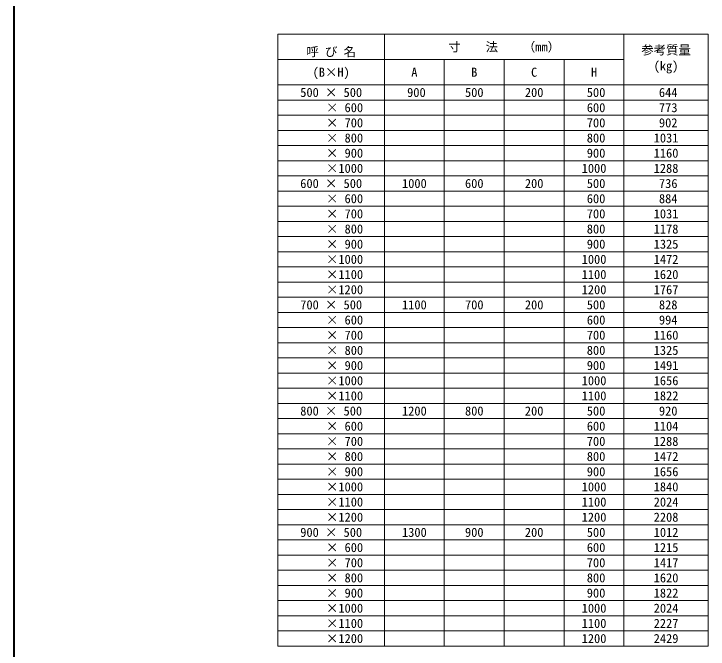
# Model space of a CAD drawing. Units: millimetres, scale not verified. Extents: x 3819 to 56619, y -16688 to 1396.
# Drawn here: x 46419 to 51635, y -12730 to -7956 of the extents above; entities that cross this region are included whole.
import ezdxf
from ezdxf.enums import TextEntityAlignment as Align

# ---------------------------------------------------------------- set-up
doc = ezdxf.new("R2010")
doc.units = ezdxf.units.MM
doc.header["$LTSCALE"] = 50
for name, color, linetype, lineweight in [('Defpoints_3', 8, 'Continuous', 0), ('図枠', 5, 'Continuous', 5), ('寸法表', 30, 'Continuous', 20)]:
    doc.layers.add(name, color=color, linetype=linetype, lineweight=lineweight)
doc.styles.add('ＭＳ ゴシック', font='')
doc.styles.get('ＭＳ ゴシック').set_extended_font_data('MS Gothic')

msp = doc.modelspace()

# ---------------------------------------------------------------- linework, layer by layer
at = {"layer": 'Defpoints_3'}
for p, q in [((48402.93, -8299.49), (49202.93, -8299.49)), ((49202.93, -8603.49), (50552.93, -8603.49)), ((49202.93, -8717.49), (50552.93, -8717.49)), ((49202.93, -8831.49), (50552.93, -8831.49)), ((49202.93, -8945.49), (50552.93, -8945.49)), ((49202.93, -9059.49), (50552.93, -9059.49)), ((49202.93, -9287.49), (50552.93, -9287.49)), ((49202.93, -9401.49), (50552.93, -9401.49)), ((49202.93, -9515.49), (50552.93, -9515.49)), ((49202.93, -9629.49), (50552.93, -9629.49)), ((49202.93, -9743.49), (50552.93, -9743.49)), ((49202.93, -9857.49), (50552.93, -9857.49)), ((49202.93, -9971.49), (50552.93, -9971.49)), ((49202.93, -10199.49), (50552.93, -10199.49)), ((49202.93, -10313.49), (50552.93, -10313.49)), ((49202.93, -10427.49), (50552.93, -10427.49)), ((49202.93, -10541.49), (50552.93, -10541.49)), ((49202.93, -10655.49), (50552.93, -10655.49)), ((49202.93, -10769.49), (50552.93, -10769.49)), ((49202.93, -10997.49), (50552.93, -10997.49)), ((49202.93, -11111.49), (50552.93, -11111.49)), ((49202.93, -11225.49), (50552.93, -11225.49)), ((49202.93, -11339.49), (50552.93, -11339.49)), ((49202.93, -11453.49), (50552.93, -11453.49)), ((49202.93, -11567.49), (50552.93, -11567.49)), ((49202.93, -11681.49), (50552.93, -11681.49)), ((49202.93, -11909.49), (50552.93, -11909.49)), ((49202.93, -12023.49), (50552.93, -12023.49)), ((49202.93, -12137.49), (50552.93, -12137.49)), ((49202.93, -12251.49), (50552.93, -12251.49)), ((49202.93, -12365.49), (50552.93, -12365.49)), ((49202.93, -12479.49), (50552.93, -12479.49)), ((49202.93, -12593.49), (50552.93, -12593.49))]:
    msp.add_line(p, q, dxfattribs=at)
at = {"layer": '図枠', "lineweight": 40}
msp.add_line((46418.93, -3204.57), (46418.93, -14284.57), dxfattribs=at)
at = {"layer": '寸法表'}
for p, q in [((48402.93, -8109.49), (51634.93, -8109.49)), ((48402.93, -8109.49), (48402.93, -8489.49)), ((49202.93, -8109.49), (49202.93, -8489.49)), ((51002.93, -8109.49), (51002.93, -9971.49)), ((51634.93, -8109.49), (51634.93, -12707.49)), ((49202.93, -8299.49), (51002.93, -8299.49)), ((49652.93, -8299.49), (49652.93, -8489.49)), ((50102.93, -8299.49), (50102.93, -8489.49)), ((50552.93, -8299.49), (50552.93, -8489.49)), ((48402.93, -8489.49), (49202.93, -8489.49)), ((49202.93, -8489.49), (50552.93, -8489.49)), ((49652.93, -8489.49), (49652.93, -12707.49)), ((50102.93, -8489.49), (50102.93, -12707.49)), ((50552.93, -8489.49), (51634.93, -8489.49)), ((50552.93, -8489.49), (50552.93, -12707.49)), ((49202.93, -8603.49), (49202.93, -10085.49)), ((50552.93, -8603.49), (51634.93, -8603.49)), ((50552.93, -8717.49), (51634.93, -8717.49)), ((50552.93, -8831.49), (51634.93, -8831.49)), ((50552.93, -8945.49), (51634.93, -8945.49)), ((50552.93, -9059.49), (51634.93, -9059.49)), ((49202.93, -9173.49), (50552.93, -9173.49)), ((50552.93, -9173.49), (51634.93, -9173.49)), ((50552.93, -9287.49), (51634.93, -9287.49)), ((50552.93, -9401.49), (51634.93, -9401.49)), ((50552.93, -9515.49), (51634.93, -9515.49)), ((50552.93, -9629.49), (51634.93, -9629.49)), ((50552.93, -9743.49), (51634.93, -9743.49)), ((50552.93, -9857.49), (51634.93, -9857.49)), ((50552.93, -9971.49), (51634.93, -9971.49)), ((51002.93, -9971.49), (51002.93, -10085.49)), ((49202.93, -10085.49), (50552.93, -10085.49)), ((50552.93, -10085.49), (51634.93, -10085.49)), ((51002.93, -10085.49), (51002.93, -11681.49)), ((49202.93, -10199.49), (49202.93, -10883.49)), ((50552.93, -10199.49), (51634.93, -10199.49)), ((50552.93, -10313.49), (51634.93, -10313.49)), ((50552.93, -10427.49), (51634.93, -10427.49)), ((50552.93, -10541.49), (51634.93, -10541.49)), ((50552.93, -10655.49), (51634.93, -10655.49)), ((50552.93, -10769.49), (51634.93, -10769.49)), ((49202.93, -10883.49), (50552.93, -10883.49)), ((50552.93, -10883.49), (51634.93, -10883.49)), ((49202.93, -10997.49), (49202.93, -11795.49)), ((50552.93, -10997.49), (51634.93, -10997.49)), ((50552.93, -11111.49), (51634.93, -11111.49)), ((50552.93, -11225.49), (51634.93, -11225.49)), ((50552.93, -11339.49), (51634.93, -11339.49)), ((50552.93, -11453.49), (51634.93, -11453.49)), ((50552.93, -11567.49), (51634.93, -11567.49)), ((50552.93, -11681.49), (51634.93, -11681.49)), ((51002.93, -11681.49), (51002.93, -11795.49)), ((49202.93, -11795.49), (50552.93, -11795.49)), ((50552.93, -11795.49), (51634.93, -11795.49)), ((51002.93, -11795.49), (51002.93, -12593.49)), ((49202.93, -11909.49), (49202.93, -12707.49)), ((50552.93, -11909.49), (51634.93, -11909.49)), ((50552.93, -12023.49), (51634.93, -12023.49)), ((50552.93, -12137.49), (51634.93, -12137.49)), ((50552.93, -12251.49), (51634.93, -12251.49)), ((50552.93, -12365.49), (51634.93, -12365.49)), ((50552.93, -12479.49), (51634.93, -12479.49)), ((50552.93, -12593.49), (51634.93, -12593.49)), ((51002.93, -12593.49), (51002.93, -12707.49)), ((49202.93, -12707.49), (50552.93, -12707.49)), ((50552.93, -12707.49), (51634.93, -12707.49))]:
    msp.add_line(p, q, dxfattribs=at)
at = {"layer": '寸法表', "lineweight": 13}
for p, q in [((48402.93, -8489.49), (48402.93, -12707.49)), ((49202.93, -8489.49), (49202.93, -8603.49)), ((48402.93, -8603.49), (49202.93, -8603.49)), ((48402.93, -8717.49), (49202.93, -8717.49)), ((48402.93, -8831.49), (49202.93, -8831.49)), ((48402.93, -8945.49), (49202.93, -8945.49)), ((48402.93, -9059.49), (49202.93, -9059.49)), ((48402.93, -9173.49), (49202.93, -9173.49)), ((48402.93, -9287.49), (49202.93, -9287.49)), ((48402.93, -9401.49), (49202.93, -9401.49)), ((48402.93, -9515.49), (49202.93, -9515.49)), ((48402.93, -9629.49), (49202.93, -9629.49)), ((48402.93, -9743.49), (49202.93, -9743.49)), ((48402.93, -9857.49), (49202.93, -9857.49)), ((48402.93, -9971.49), (49202.93, -9971.49)), ((48402.93, -10085.49), (49202.93, -10085.49)), ((49202.93, -10085.49), (49202.93, -10199.49)), ((48402.93, -10199.49), (49202.93, -10199.49)), ((48402.93, -10313.49), (49202.93, -10313.49)), ((48402.93, -10427.49), (49202.93, -10427.49)), ((48402.93, -10541.49), (49202.93, -10541.49)), ((48402.93, -10655.49), (49202.93, -10655.49)), ((48402.93, -10769.49), (49202.93, -10769.49)), ((48402.93, -10883.49), (49202.93, -10883.49)), ((49202.93, -10883.49), (49202.93, -10997.49)), ((48402.93, -10997.49), (49202.93, -10997.49)), ((48402.93, -11111.49), (49202.93, -11111.49)), ((48402.93, -11225.49), (49202.93, -11225.49)), ((48402.93, -11339.49), (49202.93, -11339.49)), ((48402.93, -11453.49), (49202.93, -11453.49)), ((48402.93, -11567.49), (49202.93, -11567.49)), ((48402.93, -11681.49), (49202.93, -11681.49)), ((48402.93, -11795.49), (49202.93, -11795.49)), ((49202.93, -11795.49), (49202.93, -11909.49)), ((48402.93, -11909.49), (49202.93, -11909.49)), ((48402.93, -12023.49), (49202.93, -12023.49)), ((48402.93, -12137.49), (49202.93, -12137.49)), ((48402.93, -12251.49), (49202.93, -12251.49)), ((48402.93, -12365.49), (49202.93, -12365.49)), ((48402.93, -12479.49), (49202.93, -12479.49)), ((48402.93, -12593.49), (49202.93, -12593.49)), ((48402.93, -12707.49), (49202.93, -12707.49))]:
    msp.add_line(p, q, dxfattribs=at)

# ---------------------------------------------------------------- texts
at = {"layer": '寸法表', "style": 'ＭＳ ゴシック'}
for s, p in [('寸\u3000\u3000法\u3000\u3000（mm）', (50102.93, -8204.49)), ('(B×H)', (48802.93, -8394.49)), ('A', (49427.93, -8394.49)), ('B', (49877.93, -8394.49)), ('C', (50327.93, -8394.49)), ('H', (50777.93, -8394.49)), ('500 × 500', (48802.93, -8546.49)), ('500', (49877.93, -8546.49)), ('200', (50327.93, -8546.49)), ('1031', (51318.93, -8888.49)), ('1160', (51318.93, -9002.49)), ('1000', (50777.93, -9116.49)), ('1288', (51318.93, -9116.49)), ('600 × 500', (48802.93, -9230.49)), ('1000', (49427.93, -9230.49)), ('600', (49877.93, -9230.49)), ('200', (50327.93, -9230.49)), ('1031', (51318.93, -9458.49)), ('1178', (51318.93, -9572.49)), ('1325', (51318.93, -9686.49)), ('1000', (50777.93, -9800.49)), ('1472', (51318.93, -9800.49)), ('1100', (50777.93, -9914.49)), ('1620', (51318.93, -9914.49)), ('1200', (50777.93, -10028.49)), ('1767', (51318.93, -10028.49)), ('700 × 500', (48802.93, -10142.49)), ('1100', (49427.93, -10142.49)), ('700', (49877.93, -10142.49)), ('200', (50327.93, -10142.49)), ('1160', (51318.93, -10370.49)), ('1325', (51318.93, -10484.49)), ('1491', (51318.93, -10598.49)), ('1000', (50777.93, -10712.49)), ('1656', (51318.93, -10712.49)), ('1100', (50777.93, -10826.49)), ('1822', (51318.93, -10826.49)), ('800 × 500', (48802.93, -10940.49)), ('1200', (49427.93, -10940.49)), ('800', (49877.93, -10940.49)), ('200', (50327.93, -10940.49)), ('1104', (51318.93, -11054.49)), ('1288', (51318.93, -11168.49)), ('1472', (51318.93, -11282.49)), ('1656', (51318.93, -11396.49)), ('1000', (50777.93, -11510.49)), ('1840', (51318.93, -11510.49)), ('1100', (50777.93, -11624.49)), ('2024', (51318.93, -11624.49)), ('1200', (50777.93, -11738.49)), ('2208', (51318.93, -11738.49)), ('900 × 500', (48802.93, -11852.49)), ('1300', (49427.93, -11852.49)), ('900', (49877.93, -11852.49)), ('200', (50327.93, -11852.49)), ('1012', (51318.93, -11852.49)), ('1215', (51318.93, -11966.49)), ('1417', (51318.93, -12080.49)), ('1620', (51318.93, -12194.49)), ('1822', (51318.93, -12308.49)), ('1000', (50777.93, -12422.49)), ('2024', (51318.93, -12422.49)), ('1100', (50777.93, -12536.49)), ('2227', (51318.93, -12536.49)), ('1200', (50777.93, -12650.49)), ('2429', (51318.93, -12650.49))]:
    msp.add_text(s, height=68.36, dxfattribs=at).set_placement(p, align=Align.MIDDLE_CENTER)
for s, p in [('参考質量', (51132.45, -8192.87)), ('(kg)', (51225.69, -8312.87))]:
    msp.add_text(s, height=68.36, dxfattribs=at).set_placement(p, align=Align.TOP_LEFT)
msp.add_text('呼 び 名', height=68.36, dxfattribs=at).set_placement((48802.93, -8206.09), align=Align.TOP_CENTER)
for s, p in [('900', (49512.93, -8546.49)), ('500', (50862.93, -8546.49)), ('644', (51404.93, -8546.49)), ('× 600', (49042.93, -8660.49)), ('600', (50862.93, -8660.49)), ('773', (51404.93, -8660.49)), ('× 700', (49042.93, -8774.49)), ('700', (50862.93, -8774.49)), ('902', (51404.93, -8774.49)), ('× 800', (49042.93, -8888.49)), ('800', (50862.93, -8888.49)), ('× 900', (49042.93, -9002.49)), ('900', (50862.93, -9002.49)), ('×1000', (49042.93, -9116.49)), ('500', (50862.93, -9230.49)), ('736', (51404.93, -9230.49)), ('× 600', (49042.93, -9344.49)), ('600', (50862.93, -9344.49)), ('884', (51404.93, -9344.49)), ('× 700', (49042.93, -9458.49)), ('700', (50862.93, -9458.49)), ('× 800', (49042.93, -9572.49)), ('800', (50862.93, -9572.49)), ('× 900', (49042.93, -9686.49)), ('900', (50862.93, -9686.49)), ('×1000', (49042.93, -9800.49)), ('×1100', (49042.93, -9914.49)), ('×1200', (49042.93, -10028.49)), ('500', (50862.93, -10142.49)), ('828', (51404.93, -10142.49)), ('× 600', (49042.93, -10256.49)), ('600', (50862.93, -10256.49)), ('994', (51404.93, -10256.49)), ('× 700', (49042.93, -10370.49)), ('700', (50862.93, -10370.49)), ('× 800', (49042.93, -10484.49)), ('800', (50862.93, -10484.49)), ('× 900', (49042.93, -10598.49)), ('900', (50862.93, -10598.49)), ('×1000', (49042.93, -10712.49)), ('×1100', (49042.93, -10826.49)), ('500', (50862.93, -10940.49)), ('920', (51404.93, -10940.49)), ('× 600', (49042.93, -11054.49)), ('600', (50862.93, -11054.49)), ('× 700', (49042.93, -11168.49)), ('700', (50862.93, -11168.49)), ('× 800', (49042.93, -11282.49)), ('800', (50862.93, -11282.49)), ('× 900', (49042.93, -11396.49)), ('900', (50862.93, -11396.49)), ('×1000', (49042.93, -11510.49)), ('×1100', (49042.93, -11624.49)), ('×1200', (49042.93, -11738.49)), ('500', (50862.93, -11852.49)), ('× 600', (49042.93, -11966.49)), ('600', (50862.93, -11966.49)), ('× 700', (49042.93, -12080.49)), ('700', (50862.93, -12080.49)), ('× 800', (49042.93, -12194.49)), ('800', (50862.93, -12194.49)), ('× 900', (49042.93, -12308.49)), ('900', (50862.93, -12308.49)), ('×1000', (49042.93, -12422.49)), ('×1100', (49042.93, -12536.49)), ('×1200', (49042.93, -12650.49))]:
    msp.add_text(s, height=68.36, dxfattribs=at).set_placement(p, align=Align.MIDDLE_RIGHT)

doc.saveas('drawing.dxf')
